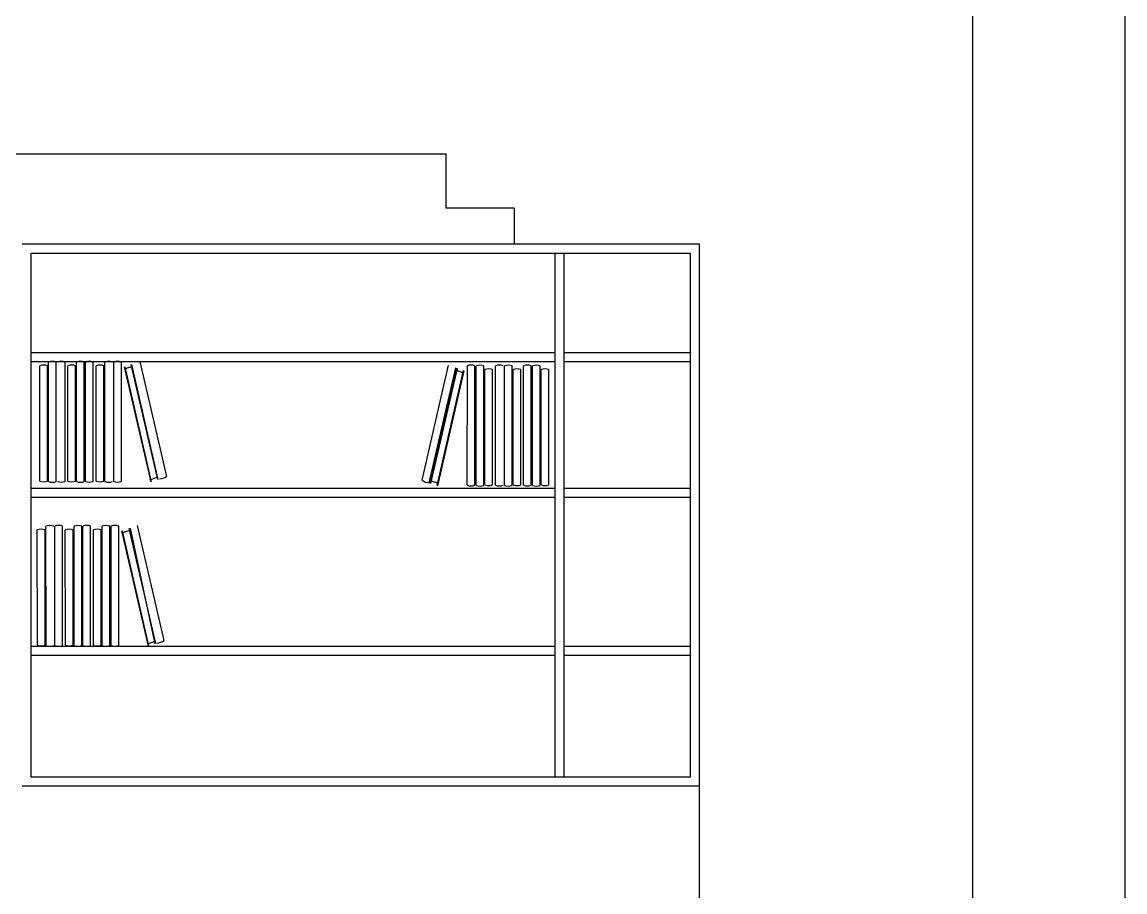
# Model space of a CAD drawing. Header units: inches. Extents: x 11.2 to 54.2, y 16.2 to 41.
# Drawn here: x 51.714 to 54.155, y 27.001 to 28.928 of the extents above; entities that cross this region are included whole.
import ezdxf

# ---------------------------------------------------------------- set-up
doc = ezdxf.new("R2010")
doc.units = ezdxf.units.IN
doc.header["$MEASUREMENT"] = 0
for name, color, linetype in [('02', 2, 'Continuous'), ('1', 1, 'Continuous'), ('kadrbm', 4, 'Continuous')]:
    doc.layers.add(name, color=color, linetype=linetype)

# ---------------------------------------------------------------- blocks, each defined once
blk = doc.blocks.new('kadrbm')
at = {"layer": 'kadrbm', "color": 4}
blk.add_lwpolyline([(0, 0), (0, 24.7972), (21, 24.7972), (21, 0), (0, 0)], close=True, dxfattribs=at)
blk.add_lwpolyline([(20.6631, 0.3257), (20.6631, 24.4603), (0.3369, 24.4603), (0.3369, 0.3257), (20.6631, 0.3257)], dxfattribs=at)

msp = doc.modelspace()

# ---------------------------------------------------------------- linework, layer by layer
at = {"layer": '02'}
for p, q in [((51.7337, 28.4155), (53.1937, 28.4155)), ((51.7337, 27.2555), (51.7337, 28.4155)), ((52.8937, 27.2555), (52.8937, 28.4155)), ((52.9137, 27.2555), (52.9137, 28.4155)), ((53.1937, 27.2555), (53.1937, 28.4155)), ((51.7337, 28.1955), (52.8937, 28.1955)), ((52.9137, 28.1955), (53.1937, 28.1955)), ((51.7337, 28.1755), (52.8937, 28.1755)), ((51.9579, 28.165), (51.9419, 28.1595)), ((52.6752, 28.1564), (52.6913, 28.1509)), ((52.9137, 28.1755), (53.1937, 28.1755)), ((51.9969, 27.9139), (52.0129, 27.9194)), ((52.6363, 27.9053), (52.6202, 27.9108)), ((51.7337, 27.8955), (52.8937, 27.8955)), ((52.9137, 27.8955), (53.1937, 27.8955)), ((51.7337, 27.8755), (52.8937, 27.8755)), ((52.9137, 27.8755), (53.1937, 27.8755)), ((51.9522, 27.8014), (51.9361, 27.7959)), ((51.7337, 27.5455), (52.8937, 27.5455)), ((51.9911, 27.5503), (52.0072, 27.5558)), ((52.9137, 27.5455), (53.1937, 27.5455)), ((51.7337, 27.5255), (52.8937, 27.5255)), ((52.9137, 27.5255), (53.1937, 27.5255)), ((51.7337, 27.2555), (53.1937, 27.2555))]:
    msp.add_line(p, q, dxfattribs=at)
at = {"layer": '1'}
for p, q in [((50.0637, 28.6355), (52.6529, 28.6355)), ((52.6529, 28.5155), (52.6529, 28.6355)), ((52.8029, 28.5155), (52.6529, 28.5155)), ((52.8029, 28.5155), (52.8029, 28.4355)), ((53.2137, 28.4355), (51.7137, 28.4355)), ((53.2137, 25.7855), (53.2137, 28.4355)), ((51.7533, 27.911), (51.7533, 28.1664)), ((51.7703, 27.911), (51.7702, 28.1664)), ((51.7725, 27.9099), (51.7725, 28.1745)), ((51.7895, 27.9099), (51.7894, 28.1745)), ((51.8092, 27.9102), (51.8092, 28.1748)), ((51.8153, 27.911), (51.8153, 28.1664)), ((51.8323, 27.911), (51.8322, 28.1664)), ((51.8345, 27.9099), (51.8345, 28.1745)), ((51.8515, 27.9099), (51.8514, 28.1745)), ((51.8542, 27.9102), (51.8542, 28.1748)), ((51.8712, 27.9102), (51.8712, 28.1748)), ((51.8778, 27.911), (51.8778, 28.1664)), ((51.8948, 27.911), (51.8947, 28.1664)), ((51.897, 27.9099), (51.897, 28.1745)), ((51.9167, 27.9102), (51.9167, 28.1748)), ((51.9337, 27.9102), (51.9337, 28.1748)), ((51.9993, 27.9091), (51.9406, 28.1639)), ((52.0005, 27.9095), (51.9419, 28.1643)), ((52.0141, 27.9142), (51.9555, 28.169)), ((52.0153, 27.9146), (51.9567, 28.1694)), ((52.0339, 27.9213), (51.9753, 28.1761)), ((52.5992, 27.9127), (52.6579, 28.1675)), ((52.6153, 27.9072), (52.6739, 28.162)), ((52.6178, 27.9061), (52.6764, 28.1609)), ((52.619, 27.9056), (52.6776, 28.1604)), ((52.6326, 27.9009), (52.6913, 28.1558)), ((52.6339, 27.9005), (52.6925, 28.1553)), ((52.6994, 27.9016), (52.6995, 28.1662)), ((52.7164, 27.9016), (52.7164, 28.1662)), ((52.7192, 27.9013), (52.7192, 28.166)), ((52.7361, 27.9013), (52.7361, 28.1659)), ((52.7384, 27.9024), (52.7384, 28.1578)), ((52.7553, 27.9024), (52.7554, 28.1578)), ((52.7619, 27.9016), (52.762, 28.1662)), ((52.7817, 27.9013), (52.7817, 28.166)), ((52.7986, 27.9013), (52.7986, 28.1659)), ((52.8009, 27.9024), (52.8009, 28.1578)), ((52.8178, 27.9024), (52.8179, 28.1578)), ((52.8239, 27.9016), (52.824, 28.1662)), ((52.8409, 27.9016), (52.8409, 28.1662)), ((52.8437, 27.9013), (52.8437, 28.166)), ((52.8606, 27.9013), (52.8606, 28.1659)), ((52.8629, 27.9024), (52.8629, 28.1578)), ((52.8798, 27.9024), (52.8799, 28.1578)), ((51.7668, 27.5463), (51.7667, 27.8109)), ((51.7865, 27.5465), (51.7865, 27.8111)), ((51.8035, 27.5465), (51.8034, 27.8111)), ((51.8288, 27.5463), (51.8287, 27.8109)), ((51.8457, 27.5463), (51.8457, 27.8109)), ((51.8485, 27.5465), (51.8485, 27.8111)), ((51.8655, 27.5465), (51.8654, 27.8111)), ((51.8913, 27.5463), (51.8912, 27.8109)), ((51.9082, 27.5463), (51.9082, 27.8109)), ((51.911, 27.5465), (51.911, 27.8111)), ((51.928, 27.5465), (51.9279, 27.8111)), ((52.0281, 27.5576), (51.9695, 27.8124)), ((51.7476, 27.5473), (51.7475, 27.8028)), ((51.7645, 27.5473), (51.7645, 27.8028)), ((51.8096, 27.5473), (51.8095, 27.8028)), ((51.8265, 27.5473), (51.8265, 27.8028)), ((51.8721, 27.5473), (51.872, 27.8028)), ((51.889, 27.5473), (51.889, 27.8028)), ((51.9935, 27.5455), (51.9349, 27.8003)), ((51.9947, 27.5459), (51.9361, 27.8007)), ((52.0096, 27.551), (51.951, 27.8058)), ((52.0084, 27.5506), (51.9535, 27.8069)), ((51.7137, 27.2355), (53.2137, 27.2355))]:
    msp.add_line(p, q, dxfattribs=at)
for centre, radius, start, end in [((51.7618, 28.1433), 0.0246, 69.8311, 110.1857), ((51.781, 28.1515), 0.0246, 69.8311, 110.1857), ((51.8007, 28.1517), 0.0246, 69.8311, 110.1857), ((51.8238, 28.1433), 0.0246, 69.8311, 110.1857), ((51.843, 28.1515), 0.0246, 69.8311, 110.1857), ((51.8627, 28.1517), 0.0246, 69.8311, 110.1857), ((51.8863, 28.1433), 0.0246, 69.8311, 110.1857), ((51.9055, 28.1515), 0.0246, 69.8311, 110.1857), ((51.9252, 28.1517), 0.0246, 69.8311, 110.1857), ((52.7079, 28.1431), 0.0246, 69.8143, 110.1689), ((52.7277, 28.1429), 0.0246, 69.8143, 110.1689), ((52.7469, 28.1347), 0.0246, 69.8143, 110.1689), ((52.7704, 28.1431), 0.0246, 69.8143, 110.1689), ((52.7902, 28.1429), 0.0246, 69.8143, 110.1689), ((52.8094, 28.1347), 0.0246, 69.8143, 110.1689), ((52.8324, 28.1431), 0.0246, 69.8143, 110.1689), ((52.8522, 28.1429), 0.0246, 69.8143, 110.1689), ((52.8714, 28.1347), 0.0246, 69.8143, 110.1689), ((51.7618, 27.934), 0.0246, 249.8311, 290.1857), ((51.781, 27.933), 0.0246, 249.8311, 290.1857), ((51.8007, 27.9333), 0.0246, 249.8311, 290.1857), ((51.8238, 27.934), 0.0246, 249.8311, 290.1857), ((51.843, 27.933), 0.0246, 249.8311, 290.1857), ((51.8627, 27.9333), 0.0246, 249.8311, 290.1857), ((51.8863, 27.934), 0.0246, 249.8311, 290.1857), ((51.9055, 27.933), 0.0246, 249.8311, 290.1857), ((51.9252, 27.9333), 0.0246, 249.8311, 290.1857), ((52.0159, 27.9473), 0.0316, 273.4346, 304.553), ((52.6172, 27.9387), 0.0316, 235.447, 266.5654), ((52.7079, 27.9247), 0.0246, 249.8143, 290.1689), ((52.7276, 27.9244), 0.0246, 249.8143, 290.1689), ((52.7468, 27.9254), 0.0246, 249.8143, 290.1689), ((52.7704, 27.9247), 0.0246, 249.8143, 290.1689), ((52.7901, 27.9244), 0.0246, 249.8143, 290.1689), ((52.8093, 27.9254), 0.0246, 249.8143, 290.1689), ((52.8324, 27.9247), 0.0246, 249.8143, 290.1689), ((52.8521, 27.9244), 0.0246, 249.8143, 290.1689), ((52.8713, 27.9254), 0.0246, 249.8143, 290.1689), ((51.7752, 27.7878), 0.0246, 69.8311, 110.1857), ((51.795, 27.7881), 0.0246, 69.8311, 110.1857), ((51.8372, 27.7878), 0.0246, 69.8311, 110.1857), ((51.857, 27.7881), 0.0246, 69.8311, 110.1857), ((51.8997, 27.7878), 0.0246, 69.8311, 110.1857), ((51.9195, 27.7881), 0.0246, 69.8311, 110.1857), ((51.756, 27.7797), 0.0246, 69.8311, 110.1857), ((51.818, 27.7797), 0.0246, 69.8311, 110.1857), ((51.8805, 27.7797), 0.0246, 69.8311, 110.1857), ((51.756, 27.5704), 0.0246, 249.8311, 290.1857), ((51.7753, 27.5694), 0.0246, 249.8311, 290.1857), ((51.795, 27.5696), 0.0246, 249.8311, 290.1857), ((51.818, 27.5704), 0.0246, 249.8311, 290.1857), ((51.8373, 27.5694), 0.0246, 249.8311, 290.1857), ((51.857, 27.5696), 0.0246, 249.8311, 290.1857), ((51.8805, 27.5704), 0.0246, 249.8311, 290.1857), ((51.8998, 27.5694), 0.0246, 249.8311, 290.1857), ((51.9195, 27.5696), 0.0246, 249.8311, 290.1857), ((52.0102, 27.5837), 0.0316, 273.4346, 304.553)]:
    msp.add_arc(centre, radius, start, end, dxfattribs=at)

# ---------------------------------------------------------------- block references
at = {"layer": 'kadrbm'}
msp.add_blockref('kadrbm', (33.1553, 16.2093), dxfattribs=at)

doc.saveas('drawing.dxf')
